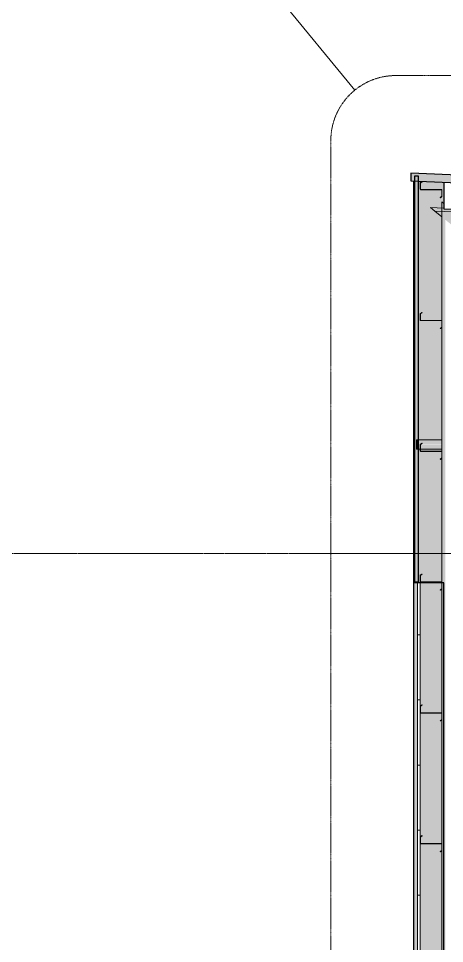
# Model space of a CAD drawing. Header units: inches. Extents: x -54880 to -186, y -265 to 853.
# Drawn here: x -17093.3 to -16936, y 108.2 to 449.4 of the extents above; entities that cross this region are included whole.
import ezdxf

# ---------------------------------------------------------------- set-up
doc = ezdxf.new("R2010")
doc.units = ezdxf.units.IN
doc.header["$MEASUREMENT"] = 0
doc.linetypes.add('Dash Dot 3_16_', pattern=[0.3125, 0.1875, -0.0625, 0, -0.0625])
doc.linetypes.add('Grid Line 1_2_', pattern=[0.875, 0.5, -0.125, 0.125, -0.125])
for name, color, linetype, lineweight in [('A-ANNO-SYMB', 150, 'Continuous', 9), ('A-CLNG', 13, 'Continuous', 9), ('A-FLOR-LEVL', 51, 'Continuous', 9), ('A-ROOF', 132, 'Continuous', 9), ('A-WALL', 113, 'Continuous', 9), ('A-WALL-PATT', 111, 'Continuous', 9), ('L-SITE-WALL', 31, 'Continuous', 9), ('Q-SPCQ', 91, 'Continuous', 9), ('S-BEAM', 12, 'Continuous', 9), ('S-COLS', 52, 'Continuous', 9)]:
    doc.layers.add(name, color=color, linetype=linetype, lineweight=lineweight)
pattern_1 = [(45, (22007.282, 102), (-19.007, 19.007), []), (45, (22007.282, 130.8), (-19.007, 19.007), [])]

# ---------------------------------------------------------------- blocks, each defined once
blk = doc.blocks.new('Family7 - Family7-772884-Section 1')
at = {"layer": 'S-BEAM'}
blk.add_hatch(color=256, dxfattribs=at).paths.add_polyline_path([(22358.93, 327.21), (22360.24, 328.4), (22359.3, 328.43), (22359.3, 328.19), (21134.43, 379.23), (21134.43, 379.48), (21129.55, 379.68), (21131.15, 378.36), (22336.84, 328.13)], flags=0)
h = blk.add_hatch(color=256, dxfattribs=at)
h.paths.add_polyline_path([(21747.06, 281.89), (22318.6, 293.93), (22318.51, 295.18), (22319.69, 296.14), (22319.86, 293.87), (22322.77, 293.93), (22358.8, 327.2), (22358.8, 327.21), (21135.05, 378.2), (21135.05, 375.16), (21175.78, 341.72), (21747, 281.89)], flags=0)
h.paths.add_polyline_path([(21133.8, 376.19), (21133.8, 378.25), (21131.15, 378.36)], flags=0)
for p, q in [((21134.43, 379.48), (21129.55, 379.68)), ((21129.55, 379.68), (21131.15, 378.36)), ((21131.15, 378.36), (21133.8, 376.19)), ((21131.15, 378.36), (22358.93, 327.21))]:
    blk.add_line(p, q, dxfattribs=at)
blk = doc.blocks.new('Girt_Z - 8_D-904124-Section 1')
at = {"layer": 'S-BEAM', "lineweight": 15}
for p, q in [((21126.38, 147.98), (21125.8, 147.5)), ((21125.8, 147.5), (21125.8, 145.13)), ((21125.91, 147.45), (21126.45, 147.9)), ((21125.91, 145.13), (21125.91, 147.45)), ((21126.45, 147.9), (21126.38, 147.98)), ((21133.62, 145.05), (21125.99, 145.05)), ((21125.99, 144.95), (21133.62, 144.95)), ((21133.69, 144.87), (21133.69, 142.55)), ((21133.8, 142.5), (21133.8, 144.87)), ((21133.69, 142.55), (21133.16, 142.1)), ((21133.16, 142.1), (21133.23, 142.02)), ((21133.23, 142.02), (21133.8, 142.5))]:
    blk.add_line(p, q, dxfattribs=at)
for centre, radius, start, end in [((21125.99, 145.13), 0.188, 180, 270), ((21125.99, 145.13), 0.0782, 183.0424, 270), ((21133.62, 144.87), 0.188, 0, 90), ((21133.62, 144.87), 0.0782, 2.1227, 90)]:
    blk.add_arc(centre, radius, start, end, dxfattribs=at)
blk = doc.blocks.new('Girt_Z - 8_D-V234-Section 1')
at = {"layer": 'S-BEAM', "lineweight": 15}
for p, q in [((21126.38, 196.23), (21125.8, 195.75)), ((21125.8, 195.75), (21125.8, 193.38)), ((21125.91, 195.7), (21126.45, 196.15)), ((21125.91, 193.38), (21125.91, 195.7)), ((21126.45, 196.15), (21126.38, 196.23)), ((21133.62, 193.3), (21125.99, 193.3)), ((21125.99, 193.2), (21133.62, 193.2)), ((21133.69, 193.12), (21133.69, 190.8)), ((21133.8, 190.75), (21133.8, 193.12)), ((21133.69, 190.8), (21133.16, 190.35)), ((21133.16, 190.35), (21133.23, 190.27)), ((21133.23, 190.27), (21133.8, 190.75))]:
    blk.add_line(p, q, dxfattribs=at)
for centre, radius, start, end in [((21125.99, 193.38), 0.188, 180, 270), ((21125.99, 193.38), 0.0782, 183.0424, 270), ((21133.62, 193.12), 0.188, 0, 90), ((21133.62, 193.12), 0.0782, 2.1227, 90)]:
    blk.add_arc(centre, radius, start, end, dxfattribs=at)
blk = doc.blocks.new('Girt_Z - 8_D-V235-Section 1')
at = {"layer": 'S-BEAM'}
h = blk.add_hatch(dxfattribs=at)
h.set_pattern_fill('FP_16', color=256, style=0, pattern_type=2)
h.set_pattern_definition(pattern_1)
h.paths.add_polyline_path([(21133.23, 238.52), (21133.8, 239), (21133.8, 241.37), (21133.69, 241.37), (21133.69, 239.05), (21133.16, 238.6)], flags=0)
h.paths.add_polyline_path([(21125.99, 241.45), (21133.62, 241.45), (21133.62, 241.55), (21125.99, 241.55)], flags=0)
h.paths.add_polyline_path([(21125.91, 241.63), (21125.91, 243.95), (21126.45, 244.4), (21126.38, 244.48), (21125.8, 244), (21125.8, 241.63)], flags=0)
at = {"layer": 'S-BEAM', "lineweight": 15}
for p, q in [((21126.38, 244.48), (21125.8, 244)), ((21125.8, 244), (21125.8, 241.63)), ((21125.91, 243.95), (21126.45, 244.4)), ((21125.91, 241.63), (21125.91, 243.95)), ((21126.45, 244.4), (21126.38, 244.48)), ((21133.62, 241.55), (21125.99, 241.55)), ((21125.99, 241.45), (21133.62, 241.45)), ((21133.69, 239.05), (21133.16, 238.6)), ((21133.23, 238.52), (21133.8, 239)), ((21133.69, 241.37), (21133.69, 239.05)), ((21133.8, 239), (21133.8, 241.37)), ((21133.16, 238.6), (21133.23, 238.52))]:
    blk.add_line(p, q, dxfattribs=at)
for centre, radius, start, end in [((21125.99, 241.63), 0.188, 180, 270), ((21125.99, 241.63), 0.0782, 183.0424, 270), ((21133.62, 241.37), 0.188, 0, 90), ((21133.62, 241.37), 0.0782, 2.1227, 90)]:
    blk.add_arc(centre, radius, start, end, dxfattribs=at)
blk = doc.blocks.new('Girt_Z - 8_D-V236-Section 1')
at = {"layer": 'S-BEAM'}
h = blk.add_hatch(dxfattribs=at)
h.set_pattern_fill('FP_16', color=256, style=0, pattern_type=2)
h.set_pattern_definition(pattern_1)
h.paths.add_polyline_path([(21133.23, 286.77), (21133.8, 287.25), (21133.8, 289.62), (21133.69, 289.62), (21133.69, 287.3), (21133.16, 286.85)], flags=0)
h.paths.add_polyline_path([(21126.41, 289.7), (21133.62, 289.7), (21133.62, 289.8), (21125.99, 289.8), (21125.99, 289.7)], flags=0)
h.paths.add_polyline_path([(21125.91, 289.88), (21125.91, 292.2), (21126.41, 292.7), (21126.38, 292.73), (21125.8, 292.25), (21125.8, 289.88)], flags=0)
at = {"layer": 'S-BEAM', "lineweight": 15}
for p, q in [((21126.38, 292.73), (21125.8, 292.25)), ((21125.8, 292.25), (21125.8, 289.88)), ((21125.91, 292.2), (21126.45, 292.65)), ((21125.91, 289.88), (21125.91, 292.2)), ((21126.45, 292.65), (21126.38, 292.73)), ((21133.62, 289.8), (21125.99, 289.8)), ((21125.99, 289.7), (21133.62, 289.7)), ((21133.69, 287.3), (21133.16, 286.85)), ((21133.16, 286.85), (21133.23, 286.77)), ((21133.23, 286.77), (21133.8, 287.25)), ((21133.69, 289.62), (21133.69, 287.3)), ((21133.8, 287.25), (21133.8, 289.62))]:
    blk.add_line(p, q, dxfattribs=at)
for centre, radius, start, end in [((21125.99, 289.88), 0.188, 180, 270), ((21125.99, 289.88), 0.0782, 183.0424, 270), ((21133.62, 289.62), 0.188, 0, 90), ((21133.62, 289.62), 0.0782, 2.1227, 90)]:
    blk.add_arc(centre, radius, start, end, dxfattribs=at)
blk = doc.blocks.new('Girt_Z - 8_D-V238-Section 1')
at = {"layer": 'S-BEAM', "lineweight": 15}
for p, q in [((21126.38, 340.98), (21125.8, 340.5)), ((21125.8, 340.5), (21125.8, 338.13)), ((21125.91, 340.45), (21126.45, 340.9)), ((21125.91, 338.13), (21125.91, 340.45)), ((21133.62, 338.05), (21125.99, 338.05)), ((21125.99, 337.95), (21133.62, 337.95)), ((21126.45, 340.9), (21126.38, 340.98)), ((21133.69, 337.87), (21133.69, 335.55)), ((21133.8, 335.5), (21133.8, 337.87)), ((21133.69, 335.55), (21133.16, 335.1)), ((21133.16, 335.1), (21133.23, 335.02)), ((21133.23, 335.02), (21133.8, 335.5))]:
    blk.add_line(p, q, dxfattribs=at)
for centre, radius, start, end in [((21125.99, 338.13), 0.188, 180, 270), ((21125.99, 338.13), 0.0782, 183.0424, 270), ((21133.62, 337.87), 0.188, 0, 90), ((21133.62, 337.87), 0.0782, 2.1227, 90)]:
    blk.add_arc(centre, radius, start, end, dxfattribs=at)
blk = doc.blocks.new('Girt_Z - 8_D-904472-Section 1')
at = {"layer": 'S-BEAM', "lineweight": 15}
for p, q in [((21126.38, 389.23), (21125.8, 388.75)), ((21125.91, 388.7), (21126.45, 389.15)), ((21126.45, 389.15), (21126.38, 389.23)), ((21125.8, 388.75), (21125.8, 386.38)), ((21125.91, 386.38), (21125.91, 388.7)), ((21133.62, 386.3), (21125.99, 386.3)), ((21125.99, 386.2), (21133.62, 386.2)), ((21133.69, 386.12), (21133.69, 383.8)), ((21133.8, 383.75), (21133.8, 386.12)), ((21133.69, 383.8), (21133.16, 383.35)), ((21133.16, 383.35), (21133.23, 383.27)), ((21133.23, 383.27), (21133.8, 383.75))]:
    blk.add_line(p, q, dxfattribs=at)
for centre, radius, start, end in [((21125.99, 386.38), 0.188, 180, 270), ((21125.99, 386.38), 0.0782, 183.0424, 270), ((21133.62, 386.12), 0.188, 0, 90), ((21133.62, 386.12), 0.0782, 2.1227, 90)]:
    blk.add_arc(centre, radius, start, end, dxfattribs=at)
blk = doc.blocks.new('Basketball_Backstop-Performance_Sports_Systems-3103-Ceiling_Hung - 27_-0_ to 27_-11 7_8_-706978-Section 1')
at = {"layer": 'Q-SPCQ'}
for points in [[(21125.19, 292.25), (21125.19, 294), (21124.43, 293.94), (21124.43, 292.25)], [(21124.43, 290.5), (21125.19, 290.56), (21125.19, 292.25), (21124.43, 292.25), (21124.43, 290.56)]]:
    blk.add_hatch(color=256, dxfattribs=at).paths.add_polyline_path(points, flags=0)
h = blk.add_hatch(color=256, dxfattribs=at)
h.paths.add_polyline_path([(21179.56, 292.25), (21184.43, 292.25), (21184.43, 294), (21176.13, 293.94), (21176, 292.25), (21178.39, 292.25)], flags=0)
h.paths.add_polyline_path([(21125.97, 292.25), (21133.8, 292.32), (21133.8, 294), (21125.19, 293.94), (21125.19, 292.25), (21125.82, 292.26), (21126.41, 292.7), (21126.41, 292.61), (21125.99, 292.26)], flags=0)
h = blk.add_hatch(color=256, dxfattribs=at)
h.paths.add_polyline_path([(21175.87, 290.5), (21184.43, 290.56), (21184.43, 292.25), (21176, 292.25), (21175.87, 290.51)], flags=0)
h.paths.add_polyline_path([(21133.8, 290.5), (21133.8, 292.25), (21125.91, 292.2), (21125.91, 290.5), (21126.41, 290.5)], flags=0)
h.paths.add_polyline_path([(21125.19, 290.5), (21125.8, 290.56), (21125.8, 292.25), (21125.19, 292.2), (21125.19, 290.56)], flags=0)
for p, q in [((21125.19, 294), (21124.43, 294)), ((21124.43, 292.25), (21124.43, 294)), ((21133.8, 294), (21125.19, 294)), ((21124.43, 290.5), (21124.43, 292.25)), ((21124.43, 290.5), (21125.19, 290.5)), ((21125.19, 290.5), (21125.8, 290.5)), ((21125.91, 290.5), (21133.8, 290.5))]:
    blk.add_line(p, q, dxfattribs=at)

msp = doc.modelspace()

# ---------------------------------------------------------------- hatches: boundary and pattern name
at = {"layer": 'A-ROOF'}
msp.add_hatch(color=256, dxfattribs=at).paths.add_polyline_path([(-15648.71, 335.33), (-15648.71, 338.21), (-16948.46, 392.37), (-16948.46, 389.49), (-15656.46, 335.66)], flags=0)
at = {"layer": 'A-WALL', "transparency": 33554649}
msp.add_hatch(color=256, dxfattribs=at).paths.add_polyline_path([(-16945.57, 241.56), (-16945.57, 391.23), (-16947.15, 391.23), (-16947.15, 241.56)], flags=0)
at = {"layer": 'A-WALL', "lineweight": 5, "transparency": 33554649}
msp.add_hatch(color=256, dxfattribs=at).paths.add_polyline_path([(-16945.96, 241.25), (-16945.57, 241.25), (-16945.57, 241.56), (-16947.15, 241.56), (-16947.15, 241.25)], flags=0)
at = {"layer": 'A-WALL-PATT'}
h = msp.add_hatch(dxfattribs=at)
h.set_pattern_fill('FP_19', color=256, style=0, pattern_type=2)
h.set_pattern_definition([(0, (22007.282, 102), (0, 24), []), (90, (22007.282, 102), (-24, 1e-15), [])])
h.paths.add_polyline_path([(-16944.96, 0), (-16944.96, 241.25), (-16945.96, 241.25), (-16945.96, 0)], flags=0)
at = {"layer": 'L-SITE-WALL', "lineweight": 5}
h = msp.add_hatch(color=256, dxfattribs=at)
h.paths.add_polyline_path([(-16947.46, 241.25), (-16947.15, 241.25), (-16947.15, 389.43), (-16947.46, 389.45), (-16947.46, 241.56)], flags=0)
h.paths.add_polyline_path([(-16937.15, 241.25), (-16937.15, 241.45), (-16944.77, 241.45), (-16944.77, 241.55), (-16937.15, 241.55), (-16937.15, 241.37)], flags=0)
h.paths.add_polyline_path([(-16944.77, 289.8), (-16937.15, 289.8), (-16937.15, 290.5), (-16944.77, 290.5)], flags=0)
h.paths.add_polyline_path([(-16944.96, 241.25), (-16937.07, 241.25), (-16937.07, 241.37), (-16936.96, 241.37), (-16936.96, 287.25), (-16937.53, 286.77), (-16937.6, 286.85), (-16937.15, 287.3), (-16937.15, 289.7), (-16944.77, 289.7), (-16944.85, 289.88), (-16944.96, 289.88), (-16944.96, 290.5), (-16945.57, 290.5), (-16945.57, 241.25)], flags=0)
h.paths.add_polyline_path([(-16944.85, 241.63), (-16944.96, 241.63), (-16944.96, 244), (-16944.38, 244.48), (-16944.31, 244.4), (-16944.85, 243.95), (-16944.85, 241.63)], flags=0)
h.paths.add_polyline_path([(-16937.15, 287.24), (-16937.07, 287.3), (-16937.07, 289.62), (-16936.96, 289.62), (-16936.96, 290.5), (-16937.15, 290.5), (-16937.15, 287.25)], flags=0)
h.paths.add_polyline_path([(-16945.57, 294), (-16936.96, 294), (-16936.96, 335.5), (-16937.53, 335.02), (-16937.6, 335.1), (-16937.15, 335.55), (-16937.15, 337.95), (-16944.77, 337.95), (-16944.77, 338.05), (-16937.15, 338.05), (-16937.16, 376.35), (-16941.21, 379.68), (-16936.96, 379.5), (-16936.96, 381.75), (-16936.33, 381.17), (-16936.33, 388.98), (-16945.57, 389.37), (-16945.57, 301.51)], flags=0)
h.paths.add_polyline_path([(-16937.15, 335.49), (-16937.07, 335.55), (-16937.07, 337.87), (-16936.96, 337.87), (-16936.96, 376.19), (-16937.15, 376.34), (-16937.15, 335.5)], flags=0)
h.paths.add_polyline_path([(-16944.85, 338.13), (-16944.96, 338.13), (-16944.96, 340.5), (-16944.38, 340.98), (-16944.31, 340.9), (-16944.85, 340.45), (-16944.85, 338.13)], flags=0)
h.paths.add_polyline_path([(-16937.15, 383.8), (-16937.15, 386.2), (-16944.77, 386.2), (-16944.77, 386.3), (-16937.15, 386.3), (-16937.15, 386.12)], flags=0)
h.paths.add_polyline_path([(-16937.53, 383.27), (-16937.6, 383.35), (-16937.07, 383.8), (-16937.07, 386.12), (-16936.96, 386.12), (-16936.96, 383.75), (-16937.15, 383.59)], flags=0)
h.paths.add_polyline_path([(-16944.85, 386.38), (-16944.96, 386.38), (-16944.96, 388.75), (-16944.38, 389.23), (-16944.31, 389.15), (-16944.85, 388.7), (-16944.85, 386.38)], flags=0)
for points in [[(-16947.15, 241.25), (-16945.57, 241.25), (-16945.57, 290.5), (-16946.33, 290.56), (-16946.33, 294), (-16945.57, 294), (-16945.57, 389.37), (-16947.15, 389.43), (-16947.15, 241.56)], [(-16936.96, 0), (-16936.96, 241.25), (-16944.96, 241.25), (-16944.96, 0)], [(-16936.33, 0), (-16936.33, 241.25), (-16936.96, 241.25), (-16936.96, 0)]]:
    msp.add_hatch(color=256, dxfattribs=at).paths.add_polyline_path(points, flags=0)
at = {"layer": 'L-SITE-WALL'}
msp.add_hatch(color=256, dxfattribs=at).paths.add_polyline_path([(-16945.96, 0), (-16945.96, 241.25), (-16947.46, 241.25), (-16947.46, 0)], flags=0)
at = {"layer": 'S-COLS', "lineweight": 5}
msp.add_hatch(color=256, dxfattribs=at).paths.add_polyline_path([(-16935.71, 0), (-16935.71, 379.2), (-16936.33, 379.23), (-16936.33, 381.17), (-16936.96, 381.75), (-16936.96, 241.25), (-16936.33, 241.25), (-16936.33, 0)], flags=0)

# ---------------------------------------------------------------- linework, layer by layer
at = {"layer": 'A-ANNO-SYMB'}
msp.add_line((-16969.18, 422.93), (-17000.45, 461.19), dxfattribs=at)
at = {"layer": 'A-ANNO-SYMB', "linetype": 'Dash Dot 3_16_'}
for p, q in [((-16895.53, 428.35), (-16953.99, 428.35)), ((-16977.99, 404.35), (-16977.99, -12.43))]:
    msp.add_line(p, q, dxfattribs=at)
msp.add_arc((-16953.99, 404.35), 24, 90, 180, dxfattribs=at)
at = {"layer": 'A-CLNG', "lineweight": 25}
for p, q in [((-16936.33, 388.98), (-16936.33, 379.23)), ((-16936.33, 379.23), (-15711.46, 328.19))]:
    msp.add_line(p, q, dxfattribs=at)
at = {"layer": 'A-FLOR-LEVL', "linetype": 'Grid Line 1_2_'}
msp.add_line((-17709.16, 252), (-14843.39, 252), dxfattribs=at)
at = {"layer": 'A-ROOF', "lineweight": 25}
for p, q in [((-15648.71, 338.21), (-16948.46, 392.37)), ((-16948.46, 392.37), (-16948.46, 389.49)), ((-16948.46, 389.49), (-15648.71, 335.33))]:
    msp.add_line(p, q, dxfattribs=at)
at = {"layer": 'A-WALL', "lineweight": 25}
for p, q in [((-16947.15, 391.23), (-16947.15, 241.56)), ((-16945.57, 391.23), (-16947.15, 391.23)), ((-16945.57, 241.56), (-16945.57, 391.23)), ((-16947.15, 241.56), (-16945.57, 241.56))]:
    msp.add_line(p, q, dxfattribs=at)
at = {"layer": 'A-WALL'}
for p, q in [((-16947.15, 241.25), (-16947.15, 241.56)), ((-16945.96, 241.25), (-16945.96, 0)), ((-16945.57, 241.25), (-16945.57, 241.56)), ((-16944.96, 241.25), (-16944.96, 0)), ((-16936.96, 241.25), (-16936.96, 0))]:
    msp.add_line(p, q, dxfattribs=at)
at = {"layer": 'L-SITE-WALL'}
msp.add_line((-16947.46, 241.25), (-16947.46, 389.45), dxfattribs=at)
at = {"layer": 'L-SITE-WALL', "lineweight": 25}
for p, q in [((-16947.46, 241.25), (-16947.46, 0)), ((-16936.33, 241.25), (-16947.46, 241.25)), ((-16936.33, 0), (-16936.33, 241.25))]:
    msp.add_line(p, q, dxfattribs=at)
at = {"layer": 'S-COLS'}
for p, q in [((-16936.96, 381.75), (-16936.96, 337.87)), ((-16936.33, 381.17), (-16936.96, 381.75)), ((-16936.96, 335.5), (-16936.96, 289.62)), ((-16936.96, 287.25), (-16936.96, 241.37))]:
    msp.add_line(p, q, dxfattribs=at)

# ---------------------------------------------------------------- block references
at = {"layer": 'Q-SPCQ'}
msp.add_blockref('Basketball_Backstop-Performance_Sports_Systems-3103-Ceiling_Hung - 27_-0_ to 27_-11 7_8_-706978-Section 1', (-38070.76, 0), dxfattribs=at)
at = {"layer": 'S-BEAM'}
for name in ['Girt_Z - 8_D-904472-Section 1', 'Family7 - Family7-772884-Section 1', 'Girt_Z - 8_D-V238-Section 1', 'Girt_Z - 8_D-V236-Section 1', 'Girt_Z - 8_D-V235-Section 1', 'Girt_Z - 8_D-V234-Section 1', 'Girt_Z - 8_D-904124-Section 1']:
    msp.add_blockref(name, (-38070.76, 0), dxfattribs=at)

doc.saveas('drawing.dxf')
